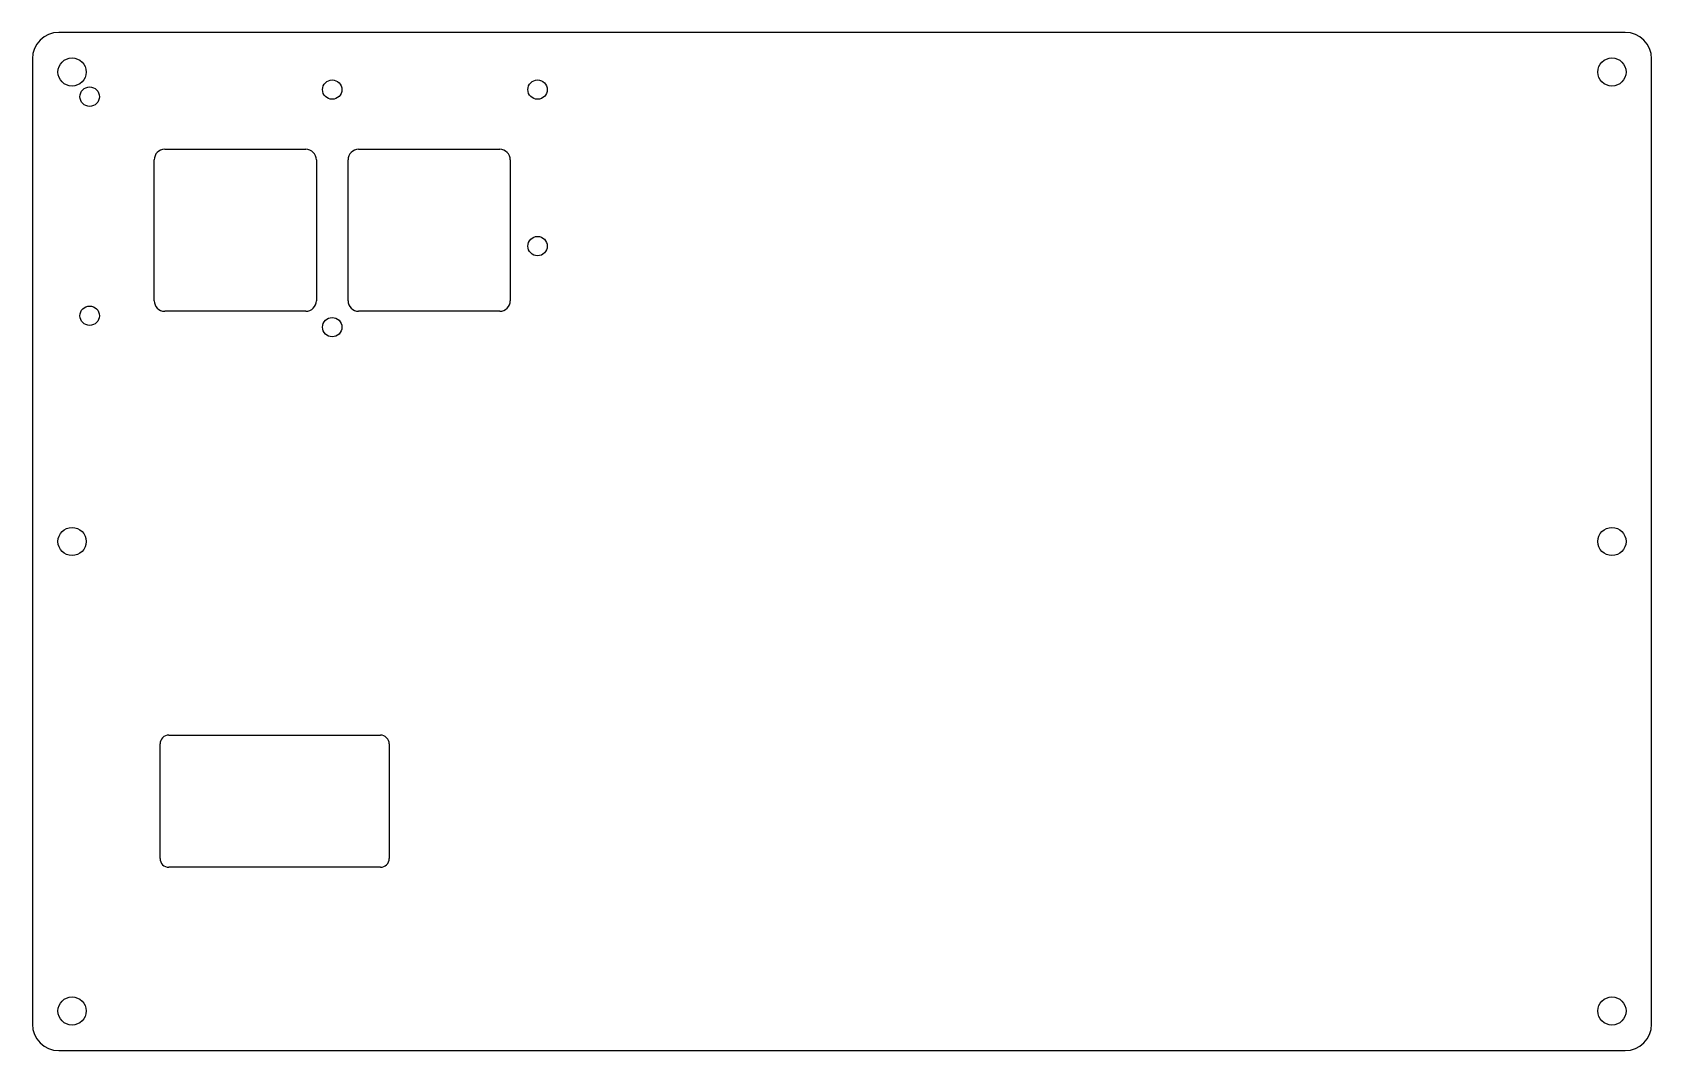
# Model space of a CAD drawing. Header units: millimetres. Extents: x -89 to 95, y -61 to 54.
import ezdxf

# ---------------------------------------------------------------- set-up
doc = ezdxf.new("R2010")
doc.units = ezdxf.units.MM

msp = doc.modelspace()

# ---------------------------------------------------------------- linework, layer by layer
for p, q in [((91.7, 54.284), (-86.02, 54.284)), ((-89.02, 51.284), (-89.02, -58.316)), ((94.7, -58.316), (94.7, 51.284)), ((-74, 41.016), (-58, 41.016)), ((-52, 41.016), (-36, 41.016)), ((-75.2, 23.816), (-75.2, 39.816)), ((-56.8, 39.816), (-56.8, 23.816)), ((-53.2, 23.816), (-53.2, 39.816)), ((-34.8, 39.816), (-34.8, 23.816)), ((-58, 22.616), (-74, 22.616)), ((-36, 22.616), (-52, 22.616)), ((-73.536, -25.5), (-49.536, -25.5)), ((-74.536, -39.5), (-74.536, -26.5)), ((-48.536, -26.5), (-48.536, -39.5)), ((-49.536, -40.5), (-73.536, -40.5)), ((-86.02, -61.316), (91.7, -61.316))]:
    msp.add_line(p, q)
for centre, radius in [((-84.52, 49.784), 1.6), ((90.2, 49.784), 1.6), ((-82.52, 46.984), 1.1), ((-55, 47.784), 1.1), ((-31.7, 47.784), 1.1), ((-31.7, 30.016), 1.1), ((-82.52, 22.116), 1.1), ((-55, 20.816), 1.1), ((-84.52, -3.516), 1.6), ((90.2, -3.516), 1.6), ((-84.52, -56.816), 1.6), ((90.2, -56.816), 1.6)]:
    msp.add_circle(centre, radius)
for centre, radius, start, end in [((-86.02, 51.284), 3, 90, 180), ((91.7, 51.284), 3, 0, 90), ((-74, 39.816), 1.2, 90, 180), ((-58, 39.816), 1.2, 0, 90), ((-52, 39.816), 1.2, 90, 180), ((-36, 39.816), 1.2, 0, 90), ((-74, 23.816), 1.2, 180, 270), ((-58, 23.816), 1.2, 270, 360), ((-52, 23.816), 1.2, 180, 270), ((-36, 23.816), 1.2, 270, 360), ((-73.536, -26.5), 1, 90, 180), ((-49.536, -26.5), 1, 0, 90), ((-73.536, -39.5), 1, -180, -90), ((-49.536, -39.5), 1, -90, 0), ((-86.02, -58.316), 3, 180, 270), ((91.7, -58.316), 3, 270, 360)]:
    msp.add_arc(centre, radius, start, end)

doc.saveas('drawing.dxf')
